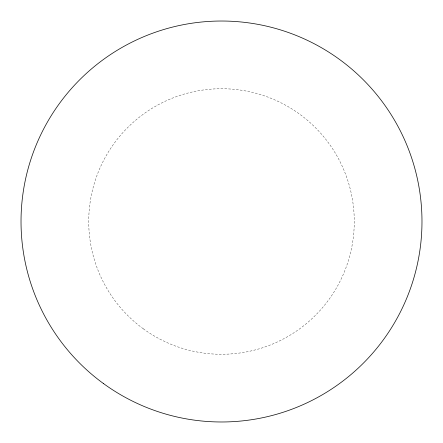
<?xml version="1.0" encoding="UTF-8"?>
<svg xmlns="http://www.w3.org/2000/svg" width="443" height="443" viewBox="0 0 443 443"><rect width="100%" height="100%" fill="white"/><g stroke="black" fill="none" stroke-linecap="round" stroke-linejoin="round"><path stroke-width="0.33" stroke-dasharray="2.21 1.66" d="M143.299 328.795A132.767 132.767 0 0 0 353.52 235.576A132.767 132.767 0 0 0 167.681 100.129A132.767 132.767 0 0 0 143.299 328.795"/><path stroke-width="0.66" d="M103.413 383.511A200.48 200.48 0 0 0 420.85 242.758A200.48 200.48 0 0 0 140.237 38.231A200.48 200.48 0 0 0 103.413 383.511"/></g></svg>
